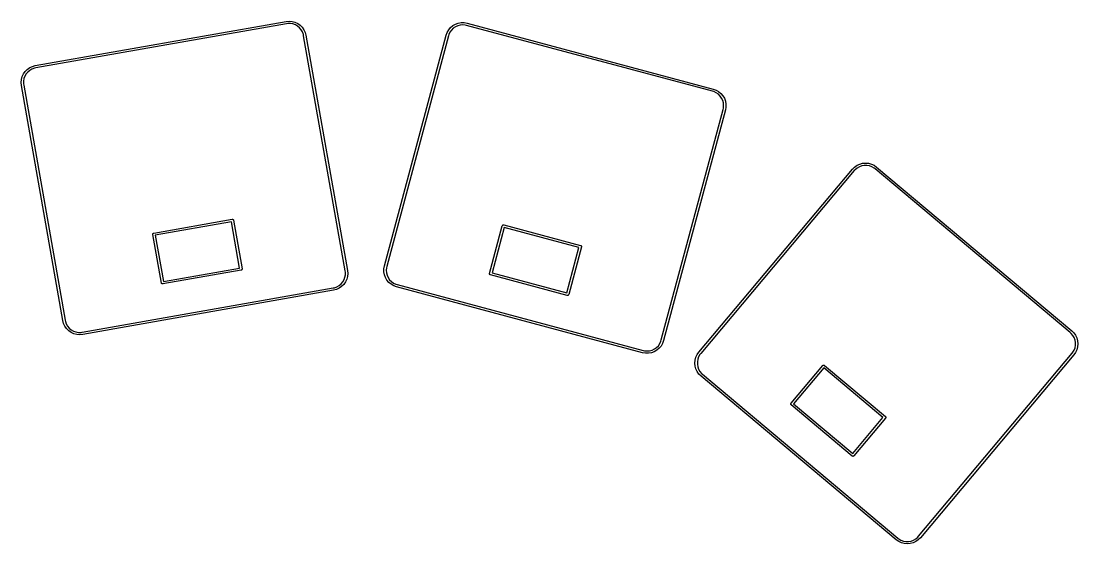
# Model space of a CAD drawing. Extents: x 23 to 167, y -134 to -28.
# Drawn here: x 100.9 to 167.3, y -133.8 to -100.9 of the extents above; entities that cross this region are included whole.
import ezdxf

# ---------------------------------------------------------------- set-up
doc = ezdxf.new("R2010")
doc.units = 0
doc.layers.add('BLACK', color=7, linetype='CONTINUOUS')

msp = doc.modelspace()

# ---------------------------------------------------------------- linework, layer by layer
at = {"layer": 'BLACK', "linetype": 'CONTINUOUS'}
for p, q in [((101.82, -103.738), (117.577, -100.959)), ((117.603, -101.107), (101.846, -103.885)), ((117.577, -100.959), (117.764, -100.943)), ((117.577, -100.959), (117.577, -100.959)), ((117.683, -101.093), (117.603, -101.107)), ((117.603, -101.107), (117.603, -101.107)), ((117.845, -101.093), (117.683, -101.093)), ((117.764, -100.943), (117.95, -100.959)), ((118.004, -101.121), (117.845, -101.093)), ((117.95, -100.959), (118.131, -101.008)), ((118.156, -101.176), (118.004, -101.121)), ((118.131, -101.008), (118.301, -101.087)), ((118.296, -101.257), (118.156, -101.176)), ((118.42, -101.361), (118.296, -101.257)), ((118.301, -101.087), (118.455, -101.194)), ((118.524, -101.485), (118.42, -101.361)), ((118.455, -101.194), (118.587, -101.327)), ((118.605, -101.625), (118.524, -101.485)), ((118.587, -101.327), (118.695, -101.48)), ((118.695, -101.48), (118.774, -101.65)), ((127.692, -101.65), (127.785, -101.487)), ((127.785, -101.487), (127.906, -101.344)), ((127.955, -101.507), (127.862, -101.64)), ((127.906, -101.344), (128.049, -101.223)), ((128.069, -101.393), (127.955, -101.507)), ((128.049, -101.223), (128.212, -101.13)), ((128.202, -101.3), (128.069, -101.393)), ((128.348, -101.231), (128.202, -101.3)), ((128.212, -101.13), (128.388, -101.066)), ((128.505, -101.189), (128.348, -101.231)), ((128.388, -101.066), (128.572, -101.033)), ((128.666, -101.175), (128.505, -101.189)), ((128.572, -101.033), (128.76, -101.033)), ((128.827, -101.189), (128.666, -101.175)), ((128.76, -101.033), (128.944, -101.066)), ((128.905, -101.21), (128.827, -101.189)), ((144.36, -105.352), (128.905, -101.21)), ((128.905, -101.21), (128.905, -101.21)), ((128.905, -101.21), (128.905, -101.21)), ((128.905, -101.21), (128.905, -101.21)), ((128.905, -101.21), (128.905, -101.21)), ((128.944, -101.066), (128.944, -101.066)), ((128.944, -101.066), (128.944, -101.066)), ((128.944, -101.066), (144.399, -105.207)), ((118.661, -101.778), (118.605, -101.625)), ((118.675, -101.857), (118.661, -101.778)), ((121.279, -116.629), (118.675, -101.857)), ((118.675, -101.857), (118.675, -101.857)), ((118.774, -101.65), (118.822, -101.831)), ((118.822, -101.831), (118.822, -101.831)), ((118.822, -101.831), (121.427, -116.603)), ((123.745, -116.315), (127.628, -101.826)), ((127.773, -101.865), (123.89, -116.353)), ((127.628, -101.826), (127.692, -101.65)), ((127.628, -101.826), (127.628, -101.826)), ((127.794, -101.786), (127.773, -101.865)), ((127.773, -101.865), (127.773, -101.865)), ((127.773, -101.865), (127.773, -101.865)), ((127.773, -101.865), (127.773, -101.865)), ((127.862, -101.64), (127.794, -101.786)), ((101.076, -104.259), (101.183, -104.105)), ((101.183, -104.105), (101.316, -103.973)), ((101.35, -104.14), (101.246, -104.264)), ((101.316, -103.973), (101.469, -103.865)), ((101.474, -104.036), (101.35, -104.14)), ((101.469, -103.865), (101.639, -103.786)), ((101.614, -103.955), (101.474, -104.036)), ((101.766, -103.899), (101.614, -103.955)), ((101.639, -103.786), (101.82, -103.738)), ((101.846, -103.885), (101.766, -103.899)), ((101.82, -103.738), (101.82, -103.738)), ((101.846, -103.885), (101.846, -103.885)), ((101.846, -103.885), (101.846, -103.885)), ((100.932, -104.796), (100.948, -104.61)), ((100.948, -104.983), (100.932, -104.796)), ((100.948, -104.61), (100.997, -104.429)), ((100.997, -104.429), (101.076, -104.259)), ((101.11, -104.556), (101.082, -104.715)), ((101.082, -104.715), (101.082, -104.877)), ((101.165, -104.404), (101.11, -104.556)), ((101.246, -104.264), (101.165, -104.404)), ((103.553, -119.755), (100.948, -104.983)), ((100.948, -104.983), (100.948, -104.983)), ((101.082, -104.877), (101.096, -104.957)), ((101.096, -104.957), (103.701, -119.729)), ((144.438, -105.373), (144.36, -105.352)), ((144.36, -105.352), (144.36, -105.352)), ((144.399, -105.207), (144.399, -105.207)), ((144.399, -105.207), (144.399, -105.207)), ((144.399, -105.207), (144.399, -105.207)), ((144.399, -105.207), (144.575, -105.271)), ((144.585, -105.441), (144.438, -105.373)), ((144.575, -105.271), (144.737, -105.364)), ((144.718, -105.534), (144.585, -105.441)), ((144.737, -105.364), (144.881, -105.485)), ((144.881, -105.485), (145.001, -105.628)), ((144.832, -105.648), (144.718, -105.534)), ((144.925, -105.781), (144.832, -105.648)), ((144.993, -105.927), (144.925, -105.781)), ((145.035, -106.084), (144.993, -105.927)), ((145.001, -105.628), (145.095, -105.791)), ((145.049, -106.245), (145.035, -106.084)), ((145.095, -105.791), (145.159, -105.967)), ((145.159, -105.967), (145.192, -106.151)), ((145.192, -106.151), (145.192, -106.339)), ((141.132, -120.973), (145.014, -106.484)), ((145.159, -106.523), (141.277, -121.012)), ((145.014, -106.484), (145.035, -106.406)), ((145.014, -106.484), (145.014, -106.484)), ((145.014, -106.484), (145.014, -106.484)), ((145.014, -106.484), (145.014, -106.484)), ((145.035, -106.406), (145.049, -106.245)), ((145.192, -106.339), (145.159, -106.523)), ((145.159, -106.523), (145.159, -106.523)), ((145.159, -106.523), (145.159, -106.523)), ((145.159, -106.523), (145.159, -106.523)), ((145.159, -106.523), (145.159, -106.523)), ((153.142, -110.24), (153.274, -110.107)), ((153.274, -110.107), (153.428, -110)), ((153.428, -110), (153.598, -109.92)), ((153.573, -110.089), (153.433, -110.17)), ((153.725, -110.034), (153.573, -110.089)), ((153.598, -109.92), (153.779, -109.872)), ((153.884, -110.006), (153.725, -110.034)), ((153.779, -109.872), (153.965, -109.856)), ((154.046, -110.006), (153.884, -110.006)), ((153.965, -109.856), (154.152, -109.872)), ((154.206, -110.034), (154.046, -110.006)), ((154.152, -109.872), (154.333, -109.92)), ((154.358, -110.089), (154.206, -110.034)), ((154.333, -109.92), (154.503, -110)), ((154.498, -110.17), (154.358, -110.089)), ((154.503, -110), (154.656, -110.107)), ((154.656, -110.107), (154.656, -110.107)), ((154.656, -110.107), (154.656, -110.107)), ((154.656, -110.107), (154.656, -110.107)), ((154.656, -110.107), (154.656, -110.107)), ((154.656, -110.107), (166.913, -120.392)), ((143.5, -121.73), (153.142, -110.24)), ((153.257, -110.336), (143.615, -121.827)), ((153.142, -110.24), (153.142, -110.24)), ((153.142, -110.24), (153.142, -110.24)), ((153.142, -110.24), (153.142, -110.24)), ((153.309, -110.274), (153.257, -110.336)), ((153.257, -110.336), (153.257, -110.336)), ((153.257, -110.336), (153.257, -110.336)), ((153.433, -110.17), (153.309, -110.274)), ((154.56, -110.222), (154.498, -110.17)), ((166.817, -120.507), (154.56, -110.222)), ((154.56, -110.222), (154.56, -110.222)), ((109.26, -114.256), (114.184, -113.387)), ((114.184, -113.387), (114.194, -113.387)), ((114.194, -113.387), (114.197, -113.386)), ((114.197, -113.386), (114.2, -113.387)), ((114.2, -113.387), (114.21, -113.387)), ((114.21, -113.387), (114.227, -113.397)), ((114.227, -113.397), (114.245, -113.404)), ((114.245, -113.404), (114.248, -113.41)), ((114.248, -113.41), (114.254, -113.413)), ((114.254, -113.413), (114.261, -113.431)), ((114.261, -113.431), (114.27, -113.448)), ((114.27, -113.448), (114.809, -116.501)), ((114.136, -113.548), (109.359, -114.39)), ((114.648, -116.453), (114.136, -113.548)), ((130.347, -116.79), (131.15, -113.795)), ((131.275, -113.906), (130.512, -116.756)), ((131.15, -113.795), (131.154, -113.786)), ((131.154, -113.783), (131.157, -113.78)), ((131.154, -113.786), (131.154, -113.783)), ((131.157, -113.78), (131.161, -113.772)), ((131.161, -113.772), (131.177, -113.76)), ((131.177, -113.76), (131.191, -113.747)), ((131.191, -113.747), (131.197, -113.746)), ((131.197, -113.746), (131.203, -113.742)), ((131.203, -113.742), (131.222, -113.744)), ((131.222, -113.744), (131.242, -113.742)), ((131.242, -113.742), (136.071, -115.036)), ((135.96, -115.162), (131.275, -113.906)), ((109.198, -114.329), (109.199, -114.326)), ((109.199, -114.333), (109.198, -114.329)), ((109.199, -114.316), (109.208, -114.299)), ((109.199, -114.326), (109.199, -114.316)), ((109.199, -114.342), (109.199, -114.333)), ((109.737, -117.395), (109.199, -114.342)), ((109.208, -114.299), (109.215, -114.281)), ((109.215, -114.281), (109.221, -114.278)), ((109.221, -114.278), (109.224, -114.272)), ((109.224, -114.272), (109.243, -114.265)), ((109.243, -114.265), (109.26, -114.256)), ((109.359, -114.39), (109.872, -117.295)), ((135.196, -118.011), (135.96, -115.162)), ((136.124, -115.128), (135.322, -118.122)), ((136.071, -115.036), (136.08, -115.04)), ((136.08, -115.04), (136.084, -115.041)), ((136.084, -115.041), (136.086, -115.043)), ((136.086, -115.043), (136.095, -115.047)), ((136.095, -115.047), (136.106, -115.063)), ((136.106, -115.063), (136.12, -115.077)), ((136.12, -115.077), (136.12, -115.084)), ((136.12, -115.084), (136.124, -115.089)), ((136.124, -115.089), (136.123, -115.109)), ((136.123, -115.109), (136.124, -115.128)), ((114.748, -116.588), (109.824, -117.456)), ((109.872, -117.295), (114.648, -116.453)), ((114.765, -116.578), (114.748, -116.588)), ((114.783, -116.572), (114.765, -116.578)), ((114.787, -116.566), (114.783, -116.572)), ((114.792, -116.562), (114.787, -116.566)), ((114.799, -116.544), (114.792, -116.562)), ((114.809, -116.527), (114.799, -116.544)), ((114.809, -116.501), (114.809, -116.511)), ((114.809, -116.511), (114.81, -116.514)), ((114.81, -116.514), (114.809, -116.517)), ((114.809, -116.517), (114.809, -116.527)), ((121.293, -116.709), (121.279, -116.629)), ((121.293, -116.871), (121.293, -116.709)), ((121.427, -116.603), (121.427, -116.603)), ((121.427, -116.603), (121.443, -116.79)), ((121.443, -116.79), (121.427, -116.977)), ((123.713, -116.499), (123.745, -116.315)), ((123.713, -116.687), (123.713, -116.499)), ((123.745, -116.871), (123.713, -116.687)), ((123.745, -116.315), (123.745, -116.315)), ((123.745, -116.315), (123.745, -116.315)), ((123.869, -116.432), (123.855, -116.593)), ((123.855, -116.593), (123.869, -116.754)), ((123.89, -116.354), (123.869, -116.432)), ((123.869, -116.754), (123.911, -116.91)), ((123.89, -116.353), (123.89, -116.353)), ((123.89, -116.353), (123.89, -116.353)), ((123.89, -116.353), (123.89, -116.353)), ((123.89, -116.353), (123.89, -116.354)), ((130.349, -116.809), (130.347, -116.79)), ((130.512, -116.756), (135.196, -118.011)), ((109.747, -117.412), (109.737, -117.395)), ((109.753, -117.431), (109.747, -117.412)), ((109.759, -117.434), (109.753, -117.431)), ((109.763, -117.44), (109.759, -117.434)), ((109.781, -117.446), (109.763, -117.44)), ((109.798, -117.456), (109.781, -117.446)), ((109.808, -117.456), (109.798, -117.456)), ((109.811, -117.457), (109.808, -117.456)), ((109.814, -117.456), (109.811, -117.457)), ((109.824, -117.456), (109.814, -117.456)), ((120.901, -117.551), (121.025, -117.447)), ((121.025, -117.447), (121.129, -117.323)), ((121.129, -117.323), (121.21, -117.182)), ((121.299, -117.327), (121.192, -117.481)), ((121.21, -117.182), (121.265, -117.03)), ((121.265, -117.03), (121.293, -116.871)), ((121.379, -117.158), (121.299, -117.327)), ((121.427, -116.977), (121.379, -117.158)), ((123.81, -117.047), (123.745, -116.871)), ((123.903, -117.209), (123.81, -117.047)), ((124.024, -117.353), (123.903, -117.209)), ((123.911, -116.91), (123.98, -117.057)), ((123.98, -117.057), (124.072, -117.19)), ((124.167, -117.473), (124.024, -117.353)), ((124.072, -117.19), (124.187, -117.304)), ((124.187, -117.304), (124.32, -117.397)), ((124.32, -117.397), (124.466, -117.465)), ((124.466, -117.465), (124.544, -117.486)), ((130.347, -116.828), (130.349, -116.809)), ((130.351, -116.834), (130.347, -116.828)), ((130.352, -116.841), (130.351, -116.834)), ((130.366, -116.854), (130.352, -116.841)), ((130.377, -116.87), (130.366, -116.854)), ((130.386, -116.875), (130.377, -116.87)), ((130.388, -116.877), (130.386, -116.875)), ((130.392, -116.877), (130.388, -116.877)), ((130.4, -116.881), (130.392, -116.877)), ((135.23, -118.175), (130.4, -116.881)), ((104.772, -120.479), (120.529, -117.701)), ((120.555, -117.849), (104.798, -120.627)), ((120.529, -117.701), (120.609, -117.687)), ((120.529, -117.701), (120.529, -117.701)), ((120.529, -117.701), (120.529, -117.701)), ((120.736, -117.8), (120.555, -117.849)), ((120.555, -117.849), (120.555, -117.849)), ((120.609, -117.687), (120.761, -117.632)), ((120.906, -117.721), (120.736, -117.8)), ((120.761, -117.632), (120.901, -117.551)), ((121.059, -117.613), (120.906, -117.721)), ((121.192, -117.481), (121.059, -117.613)), ((124.329, -117.567), (124.167, -117.473)), ((124.506, -117.631), (124.329, -117.567)), ((139.96, -121.772), (124.506, -117.631)), ((124.506, -117.631), (124.506, -117.631)), ((124.506, -117.631), (124.506, -117.631)), ((124.544, -117.486), (124.544, -117.486)), ((124.544, -117.486), (139.999, -121.627)), ((135.322, -118.122), (135.318, -118.131)), ((135.25, -118.174), (135.23, -118.175)), ((135.269, -118.175), (135.25, -118.174)), ((135.274, -118.172), (135.269, -118.175)), ((135.281, -118.171), (135.274, -118.172)), ((135.295, -118.157), (135.281, -118.171)), ((135.311, -118.146), (135.295, -118.157)), ((135.315, -118.137), (135.311, -118.146)), ((135.318, -118.135), (135.315, -118.137)), ((135.318, -118.131), (135.318, -118.135)), ((103.601, -119.936), (103.553, -119.755)), ((103.553, -119.755), (103.553, -119.755)), ((103.681, -120.106), (103.601, -119.936)), ((103.788, -120.259), (103.681, -120.106)), ((103.701, -119.729), (103.701, -119.729)), ((103.701, -119.729), (103.715, -119.809)), ((103.715, -119.809), (103.77, -119.961)), ((103.77, -119.961), (103.851, -120.101)), ((103.851, -120.101), (103.955, -120.225)), ((103.921, -120.392), (103.788, -120.259)), ((104.074, -120.499), (103.921, -120.392)), ((103.955, -120.225), (104.079, -120.329)), ((104.244, -120.579), (104.074, -120.499)), ((104.079, -120.329), (104.219, -120.41)), ((104.219, -120.41), (104.371, -120.465)), ((104.425, -120.627), (104.244, -120.579)), ((104.371, -120.465), (104.531, -120.493)), ((104.612, -120.643), (104.425, -120.627)), ((104.531, -120.493), (104.692, -120.493)), ((104.798, -120.627), (104.612, -120.643)), ((104.692, -120.493), (104.772, -120.479)), ((104.772, -120.479), (104.772, -120.479)), ((104.798, -120.627), (104.798, -120.627)), ((166.879, -120.559), (166.817, -120.507)), ((166.817, -120.507), (166.817, -120.507)), ((166.817, -120.507), (166.817, -120.507)), ((166.983, -120.683), (166.879, -120.559)), ((166.913, -120.392), (166.913, -120.392)), ((166.913, -120.392), (167.046, -120.524)), ((167.064, -120.823), (166.983, -120.683)), ((167.046, -120.524), (167.153, -120.678)), ((167.153, -120.678), (167.232, -120.847)), ((140.703, -121.538), (140.835, -121.445)), ((140.835, -121.445), (140.95, -121.331)), ((140.95, -121.331), (141.043, -121.198)), ((141.119, -121.351), (140.999, -121.494)), ((141.043, -121.198), (141.111, -121.052)), ((141.111, -121.052), (141.132, -120.973)), ((141.213, -121.188), (141.119, -121.351)), ((141.132, -120.973), (141.132, -120.973)), ((141.277, -121.012), (141.213, -121.188)), ((141.277, -121.012), (141.277, -121.012)), ((141.277, -121.012), (141.277, -121.012)), ((167.119, -120.975), (167.064, -120.823)), ((167.147, -121.134), (167.119, -120.975)), ((167.119, -121.456), (167.147, -121.296)), ((167.147, -121.296), (167.147, -121.134)), ((167.232, -120.847), (167.281, -121.028)), ((167.281, -121.402), (167.232, -121.583)), ((167.281, -121.028), (167.297, -121.215)), ((167.297, -121.215), (167.281, -121.402)), ((140.145, -121.805), (139.96, -121.772)), ((139.96, -121.772), (139.96, -121.772)), ((139.96, -121.772), (139.96, -121.772)), ((139.96, -121.772), (139.96, -121.772)), ((139.999, -121.627), (139.999, -121.627)), ((139.999, -121.627), (139.999, -121.627)), ((139.999, -121.627), (140.077, -121.648)), ((140.077, -121.648), (140.239, -121.662)), ((140.332, -121.805), (140.145, -121.805)), ((140.239, -121.662), (140.4, -121.648)), ((140.517, -121.772), (140.332, -121.805)), ((140.4, -121.648), (140.556, -121.606)), ((140.693, -121.708), (140.517, -121.772)), ((140.556, -121.606), (140.703, -121.538)), ((140.855, -121.615), (140.693, -121.708)), ((140.999, -121.494), (140.855, -121.615)), ((143.265, -122.235), (143.313, -122.054)), ((143.313, -122.054), (143.393, -121.884)), ((143.393, -121.884), (143.5, -121.73)), ((143.482, -122.029), (143.427, -122.181)), ((143.563, -121.889), (143.482, -122.029)), ((143.5, -121.73), (143.5, -121.73)), ((143.5, -121.73), (143.5, -121.73)), ((143.615, -121.827), (143.563, -121.889)), ((143.615, -121.827), (143.615, -121.827)), ((143.615, -121.827), (143.615, -121.827)), ((143.615, -121.827), (143.615, -121.827)), ((143.615, -121.827), (143.615, -121.827)), ((157.289, -133.3), (166.931, -121.81)), ((167.046, -121.906), (157.404, -133.397)), ((166.931, -121.81), (166.983, -121.748)), ((166.931, -121.81), (166.931, -121.81)), ((166.983, -121.748), (167.064, -121.608)), ((167.153, -121.753), (167.046, -121.906)), ((167.046, -121.906), (167.046, -121.906)), ((167.046, -121.906), (167.046, -121.906)), ((167.046, -121.906), (167.046, -121.906)), ((167.064, -121.608), (167.119, -121.456)), ((167.232, -121.583), (167.153, -121.753)), ((143.249, -122.421), (143.265, -122.235)), ((143.265, -122.608), (143.249, -122.421)), ((143.313, -122.789), (143.265, -122.608)), ((143.427, -122.181), (143.399, -122.34)), ((143.399, -122.34), (143.399, -122.502)), ((143.399, -122.502), (143.427, -122.662)), ((143.427, -122.662), (143.482, -122.814)), ((149.283, -124.951), (151.276, -122.576)), ((151.342, -122.73), (149.446, -124.99)), ((151.276, -122.576), (151.283, -122.57)), ((151.283, -122.57), (151.285, -122.567)), ((151.285, -122.567), (151.288, -122.566)), ((151.288, -122.566), (151.295, -122.559)), ((151.295, -122.559), (151.315, -122.556)), ((151.315, -122.556), (151.333, -122.549)), ((151.333, -122.549), (151.339, -122.552)), ((151.339, -122.552), (151.346, -122.55)), ((155.058, -125.847), (151.342, -122.73)), ((151.346, -122.55), (151.363, -122.56)), ((151.363, -122.56), (151.381, -122.567)), ((151.381, -122.567), (155.211, -125.781)), ((143.393, -122.959), (143.313, -122.789)), ((143.5, -123.112), (143.393, -122.959)), ((143.482, -122.814), (143.563, -122.954)), ((143.633, -123.245), (143.5, -123.112)), ((143.563, -122.954), (143.667, -123.078)), ((155.889, -133.529), (143.633, -123.245)), ((143.667, -123.078), (143.729, -123.13)), ((143.729, -123.13), (143.729, -123.13)), ((143.729, -123.13), (155.986, -133.414)), ((149.265, -124.999), (149.268, -124.993)), ((149.272, -125.017), (149.265, -124.999)), ((149.266, -124.986), (149.276, -124.969)), ((149.268, -124.993), (149.266, -124.986)), ((149.275, -125.036), (149.272, -125.017)), ((149.282, -125.044), (149.275, -125.036)), ((149.276, -124.969), (149.283, -124.951)), ((149.283, -125.047), (149.282, -125.044)), ((149.286, -125.049), (149.283, -125.047)), ((149.292, -125.056), (149.286, -125.049)), ((153.122, -128.27), (149.292, -125.056)), ((149.446, -124.99), (153.161, -128.107)), ((153.161, -128.107), (155.058, -125.847)), ((155.221, -125.886), (153.228, -128.261)), ((155.211, -125.781), (155.218, -125.788)), ((155.218, -125.788), (155.221, -125.79)), ((155.221, -125.79), (155.222, -125.793)), ((155.227, -125.868), (155.221, -125.886)), ((155.222, -125.793), (155.228, -125.801)), ((155.237, -125.851), (155.227, -125.868)), ((155.228, -125.801), (155.232, -125.82)), ((155.232, -125.82), (155.238, -125.838)), ((155.238, -125.838), (155.236, -125.845)), ((155.236, -125.845), (155.237, -125.851)), ((153.141, -128.277), (153.122, -128.27)), ((153.158, -128.287), (153.141, -128.277)), ((153.164, -128.286), (153.158, -128.287)), ((153.171, -128.288), (153.164, -128.286)), ((153.189, -128.281), (153.171, -128.288)), ((153.208, -128.278), (153.189, -128.281)), ((153.216, -128.272), (153.208, -128.278)), ((153.219, -128.27), (153.216, -128.272)), ((153.22, -128.268), (153.219, -128.27)), ((153.228, -128.261), (153.22, -128.268)), ((157.113, -133.466), (157.237, -133.362)), ((157.237, -133.362), (157.289, -133.3)), ((157.289, -133.3), (157.289, -133.3)), ((156.043, -133.637), (155.889, -133.529)), ((155.889, -133.529), (155.889, -133.529)), ((155.889, -133.529), (155.889, -133.529)), ((155.889, -133.529), (155.889, -133.529)), ((155.986, -133.414), (155.986, -133.414)), ((155.986, -133.414), (156.048, -133.466)), ((156.213, -133.716), (156.043, -133.637)), ((156.048, -133.466), (156.188, -133.547)), ((156.188, -133.547), (156.34, -133.603)), ((156.394, -133.764), (156.213, -133.716)), ((156.34, -133.603), (156.499, -133.631)), ((156.58, -133.781), (156.394, -133.764)), ((156.499, -133.631), (156.661, -133.631)), ((156.767, -133.764), (156.58, -133.781)), ((156.661, -133.631), (156.821, -133.603)), ((156.948, -133.716), (156.767, -133.764)), ((156.821, -133.603), (156.973, -133.547)), ((157.118, -133.637), (156.948, -133.716)), ((156.973, -133.547), (157.113, -133.466)), ((157.271, -133.529), (157.118, -133.637)), ((157.404, -133.397), (157.271, -133.529)), ((157.404, -133.397), (157.404, -133.397)), ((157.404, -133.397), (157.404, -133.397))]:
    msp.add_line(p, q, dxfattribs=at)

doc.saveas('drawing.dxf')
